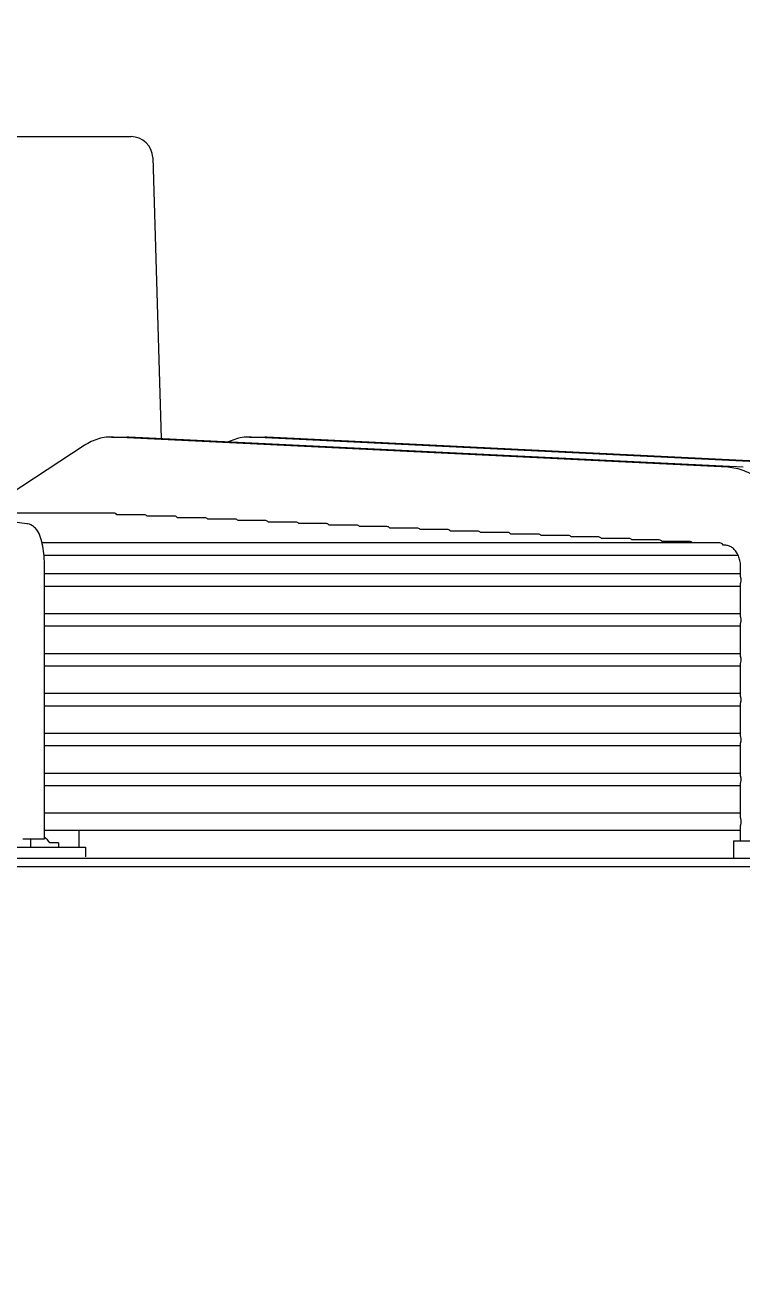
# Model space of a CAD drawing. Header units: millimetres. Extents: x 17891 to 32328, y 18593 to 29476.
# Drawn here: x 18017.93 to 18024.44, y 18980.43 to 18991.71 of the extents above; entities that cross this region are included whole.
import ezdxf

# ---------------------------------------------------------------- set-up
doc = ezdxf.new("R2010")
doc.units = ezdxf.units.MM
doc.header["$LTSCALE"] = 5
doc.layers.add('UNIT', color=6, linetype='Continuous')
doc.layers.add('WS-NO-CONTROL', color=3, linetype='Continuous')
doc.styles.add('SUBMITTAL', font='romans.shx', dxfattribs={"width": 0.75})
doc.dimstyles.new('SUBMITTAL', dxfattribs={"dimtxt": 0.09375, "dimasz": 0.09375, "dimexe": 0.03125, "dimexo": 0.0625, "dimgap": 0.0625, "dimtad": 0, "dimdec": 4, "dimzin": 4, "dimdsep": 46, "dimlunit": 4, "dimtxsty": 'SUBMITTAL', "dimcen": 0.09375, "dimclre": 6, "dimadec": 0, "dimazin": 0, "dimtfac": 1, "dimtdec": 0, "dimtofl": 0, "dimtmove": 0, "dimatfit": 3, "dimfxl": 0, "dimfrac": 2, "dimtolj": 1, "dimtzin": 4, "dimarcsym": 0})

msp = doc.modelspace()

# ---------------------------------------------------------------- linework, layer by layer
at = {"layer": 'UNIT'}
for p, q in [((18008.8122, 18990.6942), (18018.8915, 18990.6942)), ((18019.0883, 18990.5034), (18019.1662, 18987.9508)), ((18018.713, 18987.9657), (18018.8522, 18987.9657)), ((18024.3082, 18987.6907), (18018.7333, 18987.9653)), ((18024.4474, 18987.6907), (18018.8725, 18987.9653)), ((18019.9658, 18987.9657), (18020.105, 18987.9657)), ((18025.5609, 18987.6907), (18019.9861, 18987.9653)), ((18025.7001, 18987.6907), (18020.1253, 18987.9653)), ((18018.4669, 18987.8889), (18017.5299, 18987.2749)), ((18017.9466, 18987.1783), (18015.9112, 18987.4529)), ((18018.7361, 18987.2749), (18017.2305, 18987.2749)), ((18019.0121, 18987.2601), (18018.7629, 18987.2601)), ((18019.2878, 18987.2466), (18019.0378, 18987.2466)), ((18019.5635, 18987.2331), (18019.3136, 18987.2331)), ((18019.8389, 18987.2196), (18019.5892, 18987.2196)), ((18020.1143, 18987.2061), (18019.8646, 18987.2061)), ((18020.3895, 18987.1926), (18020.14, 18987.1926)), ((18020.6647, 18987.1792), (18020.4152, 18987.1792)), ((18020.9398, 18987.1657), (18020.6904, 18987.1657)), ((18021.2148, 18987.1522), (18020.9654, 18987.1522)), ((18021.4897, 18987.1387), (18021.2404, 18987.1387)), ((18021.7645, 18987.1252), (18021.5153, 18987.1252)), ((18022.0393, 18987.1117), (18021.7902, 18987.1117)), ((18022.3141, 18987.0982), (18022.065, 18987.0982)), ((18022.5888, 18987.0847), (18022.3397, 18987.0847)), ((18022.8634, 18987.0712), (18022.6144, 18987.0712)), ((18023.1381, 18987.0577), (18022.8891, 18987.0577)), ((18023.4126, 18987.0442), (18023.1637, 18987.0442)), ((18023.6872, 18987.0307), (18023.4382, 18987.0307)), ((18023.9617, 18987.0172), (18023.7128, 18987.0172)), ((18024.2362, 18987.0037), (18018.0839, 18987.0037)), ((18018.1008, 18986.8935), (18024.4025, 18986.8935)), ((18024.2907, 18986.9824), (18024.2663, 18986.9836)), ((18018.1057, 18984.3163), (18018.1057, 18986.7856)), ((18024.4252, 18986.6965), (18024.4252, 18986.7856)), ((18024.4252, 18986.7218), (18018.1057, 18986.7218)), ((18018.3829, 18986.7232), (18018.3829, 18986.7218)), ((18019.1326, 18986.7232), (18019.1305, 18986.7218)), ((18019.2718, 18986.7232), (18019.2697, 18986.7218)), ((18020.3512, 18986.7232), (18020.3483, 18986.7218)), ((18018.1057, 18986.6115), (18024.4252, 18986.6115)), ((18024.4252, 18986.3343), (18024.4252, 18986.6368)), ((18024.4252, 18986.3596), (18018.1057, 18986.3596)), ((18018.1057, 18986.2493), (18024.4252, 18986.2493)), ((18024.4252, 18985.9721), (18024.4252, 18986.2746)), ((18024.4252, 18985.9974), (18018.1057, 18985.9974)), ((18018.1057, 18985.8871), (18024.4252, 18985.8871)), ((18024.4252, 18985.6099), (18024.4252, 18985.9124)), ((18024.4252, 18985.6352), (18018.1057, 18985.6352)), ((18024.4252, 18985.2476), (18024.4252, 18985.5502)), ((18018.1057, 18985.5249), (18024.4252, 18985.5249)), ((18024.4252, 18985.2729), (18018.1057, 18985.2729)), ((18018.1057, 18985.1627), (18024.4252, 18985.1627)), ((18024.4252, 18984.8854), (18024.4252, 18985.188)), ((18024.4252, 18984.9107), (18018.1057, 18984.9107)), ((18018.1057, 18984.8005), (18024.4252, 18984.8005)), ((18024.4252, 18984.5074), (18024.4252, 18984.8258)), ((18024.4252, 18984.5485), (18018.1057, 18984.5485)), ((18024.4252, 18984.2966), (18024.4252, 18984.4362)), ((18017.9088, 18984.3163), (18018.1057, 18984.3163)), ((18017.9829, 18984.2395), (18017.9829, 18984.3163)), ((18018.1057, 18984.395), (18024.4252, 18984.395)), ((18018.4222, 18984.2395), (18018.4222, 18984.395)), ((18024.361, 18984.2966), (18026.5881, 18984.2966)), ((18024.361, 18984.2966), (18024.361, 18984.1391)), ((18009.2259, 18984.2395), (18018.4778, 18984.2395)), ((18018.2342, 18984.2789), (18018.1554, 18984.2789)), ((18018.2342, 18984.2789), (18018.2342, 18984.2395)), ((18018.4778, 18984.2395), (18018.4778, 18984.1529)), ((17996.9818, 18984.1391), (18030.7219, 18984.1391)), ((18030.7219, 18984.0604), (17996.9818, 18984.0604))]:
    msp.add_line(p, q, dxfattribs=at)
for centre, radius, start, end in [((18018.8915, 18990.4974), 0.1969, 1.74849, 90), ((18019.2385, 18986.73), 0.0787, 353.99009, 355.0051), ((18020.0259, 18986.73), 0.0787, 184.9949, 186.00991), ((18017.9684, 18984.1437), 0.2307, 35.84734, 53.50274)]:
    msp.add_arc(centre, radius, start, end, dxfattribs=at)
for centre, major_axis, ratio, start_param, end_param in [((18018.7361, 18987.2198), (0, -0.0551), 0.71258, 2.3922752, 3.1416779), ((18019.0121, 18987.205), (0, -0.0551), 0.712077, 2.4267654, 3.1416684), ((18019.2878, 18987.1915), (0, -0.0551), 0.7116416, 2.4267545, 3.1416584), ((18019.5635, 18987.178), (0, -0.0551), 0.7112612, 2.4267455, 3.1416501), ((18019.8389, 18987.1645), (0, -0.0551), 0.7109269, 2.4267379, 3.1416431), ((18020.1143, 18987.151), (0, -0.0551), 0.7106314, 2.4267316, 3.1416373), ((18020.3895, 18987.1375), (0, -0.0551), 0.710369, 2.4267261, 3.1416323), ((18020.6647, 18987.124), (0, -0.0551), 0.7101349, 2.4267215, 3.141628), ((18020.9398, 18987.1105), (0, -0.0551), 0.7099252, 2.4267175, 3.1416243), ((18021.2148, 18987.097), (0, -0.0551), 0.7097366, 2.426714, 3.1416211), ((18021.4897, 18987.0835), (0, -0.0551), 0.7095663, 2.426711, 3.1416184), ((18021.7645, 18987.07), (0, -0.0551), 0.7094121, 2.4267084, 3.1416159), ((18022.0393, 18987.0566), (0, -0.0551), 0.7092719, 2.4267061, 3.1416138), ((18022.3141, 18987.0431), (0, -0.0551), 0.7091442, 2.426704, 3.1416119), ((18022.5888, 18987.0296), (0, -0.0551), 0.7090275, 2.4267022, 3.1416103), ((18022.8634, 18987.0161), (0, -0.0551), 0.7089205, 2.4267006, 3.1416088), ((18023.1381, 18987.0026), (0, -0.0551), 0.7088222, 2.4266992, 3.1416075), ((18023.4126, 18986.9891), (0, -0.0551), 0.7087318, 2.4266979, 3.1416063), ((18023.6872, 18986.9756), (0, -0.0551), 0.7086482, 2.4266968, 3.1416053), ((18023.9617, 18986.9621), (0, -0.0551), 0.708571, 2.4266957, 3.1416043), ((18024.2362, 18986.9486), (0, -0.0551), 0.7084995, 2.259884, 3.1416035), ((18020.2575, 18986.7872), (-0.0428, 0.0886), 0.2345697, 2.2595874, 2.2822309)]:
    msp.add_ellipse(centre, major_axis=major_axis, ratio=ratio, start_param=start_param, end_param=end_param, dxfattribs=at)
for points, knots in [([(18018.7333, 18987.9652), (18018.7105, 18987.9663), (18018.6875, 18987.9656), (18018.6646, 18987.9629), (18018.6418, 18987.9602), (18018.6192, 18987.9557), (18018.5968, 18987.9493), (18018.5744, 18987.9428), (18018.5523, 18987.9346), (18018.5305, 18987.9245), (18018.5088, 18987.9144), (18018.4875, 18987.9025), (18018.4668, 18987.889)], [0, 0, 0, 0, 0.2503763, 0.2503763, 0.2503763, 0.5005641, 0.5005641, 0.5005641, 0.7507518, 0.7507518, 0.7507518, 1, 1, 1, 1]), ([(18019.9861, 18987.9652), (18019.9632, 18987.9663), (18019.9402, 18987.9656), (18019.9174, 18987.9629), (18019.8946, 18987.9602), (18019.8719, 18987.9557), (18019.8495, 18987.9493), (18019.8271, 18987.9428), (18019.805, 18987.9346), (18019.7832, 18987.9245), (18019.7807, 18987.9233), (18019.7781, 18987.9221), (18019.7756, 18987.9208)], [0, 0, 0, 0, 0.25037629, 0.25037629, 0.25037629, 0.50056405, 0.50056405, 0.50056405, 0.75075182, 0.75075182, 0.75075182, 0.78029111, 0.78029111, 0.78029111, 0.78029111]), ([(18024.9263, 18986.7856), (18024.9263, 18986.8212), (18024.9248, 18986.8571), (18024.9219, 18986.8925), (18024.9189, 18986.9279), (18024.9145, 18986.9629), (18024.9085, 18986.9976), (18024.9026, 18987.0322), (18024.8952, 18987.0666), (18024.8865, 18987.1001), (18024.8777, 18987.1335), (18024.8676, 18987.166), (18024.8561, 18987.1978), (18024.8446, 18987.2295), (18024.8318, 18987.2605), (18024.8177, 18987.2901), (18024.8037, 18987.3198), (18024.7885, 18987.348), (18024.772, 18987.3751), (18024.7556, 18987.4022), (18024.7379, 18987.428), (18024.7194, 18987.4522), (18024.7008, 18987.4763), (18024.6814, 18987.4988), (18024.6609, 18987.5196), (18024.6405, 18987.5405), (18024.619, 18987.5598), (18024.597, 18987.5771), (18024.575, 18987.5944), (18024.5523, 18987.6098), (18024.529, 18987.6234), (18024.5056, 18987.6369), (18024.4816, 18987.6485), (18024.4573, 18987.6581), (18024.433, 18987.6676), (18024.4085, 18987.6751), (18024.3836, 18987.6805), (18024.3586, 18987.686), (18024.3333, 18987.6894), (18024.3082, 18987.6906)], [0, 0, 0, 0, 0.076921, 0.076921, 0.076921, 0.1538421, 0.1538421, 0.1538421, 0.2307631, 0.2307631, 0.2307631, 0.3076842, 0.3076842, 0.3076842, 0.3846052, 0.3846052, 0.3846052, 0.4615263, 0.4615263, 0.4615263, 0.5384473, 0.5384473, 0.5384473, 0.6153684, 0.6153684, 0.6153684, 0.6922894, 0.6922894, 0.6922894, 0.7692105, 0.7692105, 0.7692105, 0.8461315, 0.8461315, 0.8461315, 0.9230526, 0.9230526, 0.9230526, 1, 1, 1, 1]), ([(18018.1057, 18986.7856), (18018.1057, 18986.8185), (18018.1044, 18986.8513), (18018.0992, 18986.9146), (18018.0953, 18986.9451), (18018.0849, 18987.0019), (18018.0785, 18987.0283), (18018.0619, 18987.0769), (18018.0524, 18987.0993), (18018.0286, 18987.132), (18018.0195, 18987.1425), (18017.9934, 18987.1629), (18017.9752, 18987.173), (18017.951, 18987.1776), (18017.9488, 18987.178), (18017.9466, 18987.1783)], [1.5707963, 1.5707963, 1.5707963, 1.5707963, 1.8779743, 1.8779743, 2.1851522, 2.1851522, 2.4923302, 2.4923302, 2.7995081, 2.7995081, 2.9409737, 2.9409737, 3.0918576, 3.0918576, 3.1066861, 3.1066861, 3.1066861, 3.1066861]), ([(18024.4252, 18986.7856), (18024.4252, 18986.7934), (18024.4249, 18986.8011), (18024.4243, 18986.8088), (18024.4236, 18986.8165), (18024.4226, 18986.8242), (18024.4214, 18986.8317), (18024.4201, 18986.8392), (18024.4185, 18986.8466), (18024.4166, 18986.8539), (18024.4147, 18986.8612), (18024.4125, 18986.8683), (18024.41, 18986.8752), (18024.4075, 18986.8821), (18024.4047, 18986.8888), (18024.4016, 18986.8952), (18024.3986, 18986.9016), (18024.3953, 18986.9078), (18024.3917, 18986.9137), (18024.3881, 18986.9196), (18024.3843, 18986.9252), (18024.3803, 18986.9304), (18024.3762, 18986.9357), (18024.372, 18986.9406), (18024.3675, 18986.9452), (18024.3631, 18986.9497), (18024.3584, 18986.9539), (18024.3536, 18986.9576), (18024.3488, 18986.9614), (18024.3439, 18986.9648), (18024.3388, 18986.9677), (18024.3337, 18986.9707), (18024.3285, 18986.9732), (18024.3232, 18986.9753), (18024.3179, 18986.9773), (18024.3125, 18986.979), (18024.3071, 18986.9802), (18024.3017, 18986.9814), (18024.2962, 18986.9821), (18024.2907, 18986.9824)], [0, 0, 0, 0, 0.076921, 0.076921, 0.076921, 0.153842, 0.153842, 0.153842, 0.230763, 0.230763, 0.230763, 0.307684, 0.307684, 0.307684, 0.384605, 0.384605, 0.384605, 0.461526, 0.461526, 0.461526, 0.538447, 0.538447, 0.538447, 0.615368, 0.615368, 0.615368, 0.692289, 0.692289, 0.692289, 0.7692101, 0.7692101, 0.7692101, 0.8461311, 0.8461311, 0.8461311, 0.9230521, 0.9230521, 0.9230521, 1, 1, 1, 1]), ([(18024.4314, 18986.6666), (18024.4314, 18986.6734), (18024.4303, 18986.6814), (18024.4276, 18986.6906), (18024.4265, 18986.6936), (18024.4252, 18986.6965)], [-0.830133896, -0.830133896, -0.830133896, -0.830133896, -0.778331745, -0.778331745, -0.754611842, -0.754611842, -0.754611842, -0.754611842]), ([(18024.4252, 18986.6368), (18024.4265, 18986.6397), (18024.4276, 18986.6427), (18024.4303, 18986.6519), (18024.4314, 18986.6599), (18024.4314, 18986.6666)], [-0.075522054, -0.075522054, -0.075522054, -0.075522054, -0.051802151, -0.051802151, 0, 0, 0, 0]), ([(18024.4314, 18986.3044), (18024.4314, 18986.3112), (18024.4303, 18986.3192), (18024.4276, 18986.3284), (18024.4265, 18986.3314), (18024.4252, 18986.3343)], [-0.830133896, -0.830133896, -0.830133896, -0.830133896, -0.778331745, -0.778331745, -0.754611842, -0.754611842, -0.754611842, -0.754611842]), ([(18024.4252, 18986.2746), (18024.4265, 18986.2775), (18024.4276, 18986.2805), (18024.4303, 18986.2896), (18024.4314, 18986.2976), (18024.4314, 18986.3044)], [-0.075522054, -0.075522054, -0.075522054, -0.075522054, -0.051802151, -0.051802151, 0, 0, 0, 0]), ([(18024.4314, 18985.9422), (18024.4314, 18985.949), (18024.4303, 18985.957), (18024.4276, 18985.9662), (18024.4265, 18985.9692), (18024.4252, 18985.9721)], [0, 0, 0, 0, 0.051802151, 0.051802151, 0.075522054, 0.075522054, 0.075522054, 0.075522054]), ([(18024.4252, 18985.9124), (18024.4265, 18985.9153), (18024.4276, 18985.9183), (18024.4303, 18985.9274), (18024.4314, 18985.9354), (18024.4314, 18985.9422)], [0.754611842, 0.754611842, 0.754611842, 0.754611842, 0.778331745, 0.778331745, 0.830133896, 0.830133896, 0.830133896, 0.830133896]), ([(18024.4314, 18985.58), (18024.4314, 18985.5868), (18024.4303, 18985.5948), (18024.4276, 18985.604), (18024.4265, 18985.607), (18024.4252, 18985.6099)], [0, 0, 0, 0, 0.051802151, 0.051802151, 0.075522054, 0.075522054, 0.075522054, 0.075522054]), ([(18024.4252, 18985.5502), (18024.4265, 18985.5531), (18024.4276, 18985.5561), (18024.4303, 18985.5652), (18024.4314, 18985.5732), (18024.4314, 18985.58)], [0.754611843, 0.754611843, 0.754611843, 0.754611843, 0.778331746, 0.778331746, 0.830133897, 0.830133897, 0.830133897, 0.830133897]), ([(18024.4314, 18985.2178), (18024.4314, 18985.2246), (18024.4303, 18985.2326), (18024.4276, 18985.2418), (18024.4265, 18985.2448), (18024.4252, 18985.2476)], [0, 0, 0, 0, 0.051802151, 0.051802151, 0.075522054, 0.075522054, 0.075522054, 0.075522054]), ([(18024.4252, 18985.188), (18024.4265, 18985.1909), (18024.4276, 18985.1939), (18024.4303, 18985.203), (18024.4314, 18985.211), (18024.4314, 18985.2178)], [0.754610412, 0.754610412, 0.754610412, 0.754610412, 0.77830675, 0.77830675, 0.830133897, 0.830133897, 0.830133897, 0.830133897]), ([(18024.4314, 18984.8556), (18024.4314, 18984.8624), (18024.4303, 18984.8704), (18024.4276, 18984.8796), (18024.4265, 18984.8826), (18024.4252, 18984.8854)], [0, 0, 0, 0, 0.051802151, 0.051802151, 0.075522054, 0.075522054, 0.075522054, 0.075522054]), ([(18024.4252, 18984.8258), (18024.4265, 18984.8287), (18024.4276, 18984.8317), (18024.4303, 18984.8408), (18024.4314, 18984.8488), (18024.4314, 18984.8556)], [-0.075522054, -0.075522054, -0.075522054, -0.075522054, -0.051802151, -0.051802151, 0, 0, 0, 0]), ([(18024.4314, 18984.4718), (18024.4314, 18984.4812), (18024.4299, 18984.4924), (18024.4267, 18984.5032), (18024.426, 18984.5053), (18024.4252, 18984.5074)], [-1.156260963, -1.156260963, -1.156260963, -1.156260963, -1.084108004, -1.084108004, -1.067161101, -1.067161101, -1.067161101, -1.067161101]), ([(18024.4252, 18984.4362), (18024.426, 18984.4382), (18024.4267, 18984.4404), (18024.4299, 18984.4512), (18024.4314, 18984.4623), (18024.4314, 18984.4718)], [1.067161101, 1.067161101, 1.067161101, 1.067161101, 1.084108004, 1.084108004, 1.156260963, 1.156260963, 1.156260963, 1.156260963])]:
    msp.add_open_spline(points, degree=3, knots=knots, dxfattribs=at)
for points in [[(18018.8705, 18987.9653), (18018.8644, 18987.9656), (18018.8583, 18987.9657), (18018.8522, 18987.9657)], [(18020.1233, 18987.9653), (18020.1172, 18987.9656), (18020.1111, 18987.9657), (18020.105, 18987.9657)]]:
    msp.add_open_spline(points, degree=3, dxfattribs=at)

# ---------------------------------------------------------------- leaders
at = {"layer": 'WS-NO-CONTROL', "annotation_type": 0, "has_hookline": 1, "hookline_direction": 0, "text_width": 57.0471}
msp.add_leader([(17983.7415, 18973.0438), (18045.2538, 19014.5105), (18049.3264, 19014.5105)], dimstyle='SUBMITTAL', override={"dimscale": 58.18, "dimasz": 0.07, "dimgap": 0.03, "dimcen": 4.055284, "dimarcsym": 1}, dxfattribs=at)

doc.saveas('drawing.dxf')
